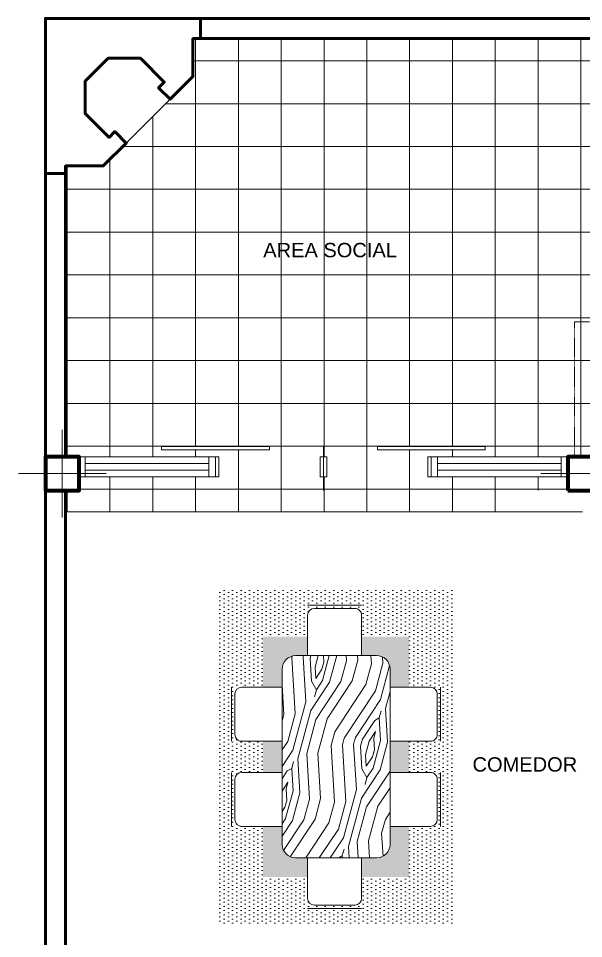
# Model space of a CAD drawing. Extents: x -454308 to 890911, y -14103 to 1343694.
# Drawn here: x 205857.3 to 205983, y 659037.1 to 659241.8 of the extents above; entities that cross this region are included whole.
import ezdxf

# ---------------------------------------------------------------- set-up
doc = ezdxf.new("R2010")
doc.units = 0
doc.header["$MEASUREMENT"] = 0
doc.linetypes.add('HIDDEN2', pattern=[0.1875, 0.125, -0.0625])
for name, color, linetype, lineweight in [('columnas', 1, 'Continuous', 70), ('EJES', 8, 'Continuous', 5), ('Mobiliario', 7, 'Continuous', 9), ('paredes', 20, 'Continuous', 50), ('PROYECCION', 21, 'Continuous', 9), ('PUERTAS', 7, 'Continuous', 20), ('TEXTO', 7, 'Continuous', 15), ('textura', 250, 'Continuous', 13), ('VENTANAS', 7, 'Continuous', 20)]:
    doc.layers.add(name, color=color, linetype=linetype, lineweight=lineweight)
doc.styles.add('espacios', font='arial.ttf', dxfattribs={"height": 0.1})

# ---------------------------------------------------------------- blocks, each defined once
blk = doc.blocks.new('Plt-Mesa06p-0')
at = {"layer": 'Mobiliario'}
h = blk.add_hatch(dxfattribs=at)
h.set_pattern_fill('DOTS,_O', color=9, scale=0.5)
h.set_pattern_definition([(0, (-40.12359510153889, -20.65389474040951), (0.015625, 0.03125), [0, -0.03125])])
h.paths.add_polyline_path([(1.221531492964452, 0.8688786963763171), (-1.250000085881346, 0.86887869637631), (-1.250000085881332, -0.9026528824694644), (1.221531492964431, -0.9026528824694751)])
h.paths.add_polyline_path([(0.8771839745169174, 0.5245311779287789), (0.8771839745169174, 0.1940551193113684), (1.035765703541557, 0.1940551193113684, -0.4142135623730743), (1.085765703541554, 0.1440551193113713), (1.085765703541554, -0.155944880688633, -0.4142135623730752), (1.035765703541557, -0.2059448806886301), (0.8771839745169174, -0.2059448806886266), (0.8771839745169032, -0.5583053640219333), (0.501593490058454, -0.5583053640219333), (0.5015934900584469, -0.71688709304658, -0.4142135623730522), (0.4515934900584497, -0.7668870930465737), (0.1515934900584455, -0.7668870930465737, -0.4142135623731168), (0.1015934900584412, -0.7168870930465765), (0.1015934900584483, -0.5583053640219333), (-0.1300620829753356, -0.5583053640219298), (-0.1300620829753356, -0.7168870930465765, -0.414213562373096), (-0.1800620829753328, -0.7668870930465772), (-0.4800620829753299, -0.7668870930465737, -0.4142135623731147), (-0.5300620829753342, -0.7168870930465765), (-0.5300620829753342, -0.5583053640219333), (-0.9056525674337976, -0.5583053640219298), (-0.9056525674338047, -0.2059448806886337), (-1.064234296458444, -0.2059448806886301, -0.4142135623730743), (-1.114234296458442, -0.155944880688633), (-1.114234296458442, 0.1440551193113713, -0.4142135623730731), (-1.064234296458444, 0.1940551193113684), (-0.9056525674338047, 0.194055119311372), (-0.9056525674338118, 0.5245311779287825), (-0.5300620829753413, 0.5245311779287825), (-0.5300620829753413, 0.6831129069534292, -0.4142135623730522), (-0.4800620829753441, 0.7331129069534228), (-0.1800620829753399, 0.7331129069534228, -0.4142135623730951), (-0.1300620829753427, 0.6831129069534221), (-0.1300620829753356, 0.5245311779287789), (0.1015934900584341, 0.5245311779287789), (0.1015934900584341, 0.6831129069534292, -0.4142135623730543), (0.1515934900584313, 0.7331129069534228), (0.4515934900584426, 0.7331129069534228, -0.4142135623730939), (0.5015934900584398, 0.6831129069534221), (0.5015934900584469, 0.5245311779287753)], flags=16)
h.paths.add_polyline_path([(0.7357657035415599, 0.2831129069534235), (0.7357657035415528, -0.3168870930465779, -0.4142135623730847), (0.6357657035415585, -0.4168870930465758), (-0.6642342964584529, -0.4168870930465758, -0.4142135623730743), (-0.7642342964584472, -0.3168870930465744), (-0.7642342964584472, 0.2831129069534235, -0.4142135623730743), (-0.6642342964584529, 0.3831129069534249), (0.6357657035415585, 0.3831129069534249, -0.414213562373096)], flags=0)
h = blk.add_hatch(dxfattribs=at)
h.set_pattern_fill('DOTS,_O', color=9, scale=0.33)
h.set_pattern_definition([(0, (-40.12359510153889, -20.65389474040951), (0.0103125, 0.020625), [0, -0.020625])])
h.paths.add_polyline_path([(0.1015934900584341, 0.5245311779287825), (-0.1300620829753356, 0.5245311779287825), (-0.1300620829753427, 0.3831129069534214), (0.1015934900584412, 0.3831129069534214)])
h.paths.add_polyline_path([(-0.5300620829753413, 0.3831129069534249), (-0.5300620829753413, 0.5245311779287825), (-0.9056525674338118, 0.524531177928786), (-0.9056525674337976, 0.194055119311372), (-0.7642342964584401, 0.1940551193113684), (-0.7642342964584472, 0.2831129069534164, -0.4142135623731158), (-0.6642342964584458, 0.3831129069534249)])
h.paths.add_polyline_path([(-0.7642342964584472, -0.3168870930466419), (-0.7642342964584472, -0.2059448806886266), (-0.9056525674338047, -0.2059448806886266), (-0.9056525674337905, -0.5583053640219333), (-0.5300620829753342, -0.5583053640219333), (-0.5300620829753342, -0.4168870930465758), (-0.6642342964584529, -0.4168870930465758, -0.4142135623728765)])
h.paths.add_polyline_path([(0.1015934900584412, -0.5583053640219333), (0.1015934900584412, -0.4168870930465758), (-0.1300620829753356, -0.4168870930465758), (-0.1300620829753285, -0.5583053640219333)])
h.paths.add_polyline_path([(0.8771839745169174, -0.2059448806886266), (0.7357657035415528, -0.2059448806886301), (0.7357657035415528, -0.3168870930465779, -0.4142135623730847), (0.6357657035415585, -0.4168870930465758), (0.5015934900584469, -0.4168870930465758), (0.501593490058454, -0.5583053640219333), (0.8771839745169032, -0.5583053640219333)])
h.paths.add_polyline_path([(0.7357657035415599, 0.2831129069534306), (0.7357657035415599, 0.1940551193113684), (0.8771839745169174, 0.1940551193113684), (0.8771839745169174, 0.5245311779287789), (0.5015934900584469, 0.5245311779287825), (0.5015934900584398, 0.3831129069534214), (0.6357657035415585, 0.3831129069534249, -0.4142135623730752)])
h = blk.add_hatch(dxfattribs=at)
h.set_pattern_fill('WOODFACE,_O', color=8, scale=0.75, angle=120)
h.set_pattern_definition([(120, (-40.2310710541808, -20.54274092984184), (-1.024519052838329, 0.2745190528383292), [0.0375, -0.7124999999999998]), (210, (-40.60840272267422, -20.41418330870651), (-0.2745190528383292, -1.024519052838329), [0.07500000000000001, -0.675]), (165, (-40.46845081739039, -20.50658711927418), (-0.649519052850686, -0.3750000000071341), [0.053025, -0.159075, 0.053025, -0.10605, 0.37125, -0.3182351717249999]), (165, (-40.17984510153889, -20.55646688248376), (-0.649519052850686, -0.3750000000071341), [0.05303250000000001, -0.106065, 0.05303250000000001, -0.8485301715]), (165, (-40.37604700682272, -20.36663521399035), (-0.649519052850686, -0.3750000000071341), [0.05303250000000001, -1.0076276715]), (165, (-40.38107105418081, -20.28293330870651), (-0.649519052850686, -0.3750000000071341), [0.05303250000000001, -1.0076276715]), (165, (-40.38977295946464, -20.41786116663226), (-0.649519052850686, -0.3750000000071341), [0.05303250000000001, -1.0076276715]), (165, (-40.40349891210656, -20.46908711927418), (-0.649519052850686, -0.3750000000071341), [0.106065, -0.9545951715]), (165, (-40.9843882017353, -20.5879573560646), (-0.649519052850686, -0.3750000000071341), [0.106065, -0.9545951715]), (165, (-40.39847486474847, -20.55278902455801), (-0.649519052850686, -0.3750000000071341), [0.21213, -0.8485301715]), (165, (-40.41220081739039, -20.60401497719993), (-0.649519052850686, -0.3750000000071341), [0.21213, -0.8485301715]), (165, (-40.85080653324189, -20.29432759285501), (-0.649519052850686, -0.3750000000071341), [0.21213, -0.8485301715]), (165, (-40.45840272267422, -20.67399092984184), (-0.649519052850686, -0.3750000000071341), [0.159099, -0.9015611715]), (165, (-40.48083058059997, -20.86014474040951), (-0.649519052850686, -0.3750000000071341), [0.159099, -0.9015611715]), (165, (-40.45337867531614, -20.75769283512568), (-0.649519052850686, -0.3750000000071341), [0.159099, -0.9015611715]), (165, (-40.89198439116763, -20.44800545078076), (-0.649519052850686, -0.3750000000071341), [0.26516505, -0.7954951215]), (165, (-40.88696034380956, -20.53170735606459), (-0.649519052850686, -0.3750000000071341), [0.26516505, -0.7954951215]), (165, (-40.76208058059997, -20.37300545078076), (-0.649519052850686, -0.3750000000071341), [0.3712310595, -0.6894291112500001]), (146.5650512, (-40.33352295946464, -20.51528902455801), (-0.3750000002598846, 0.6495190526883657), [0.0838525425, -1.593198435]), (146.5650512, (-40.60337867531614, -20.49788521399034), (-0.3750000002598846, 0.6495190526883657), [0.0838525425, -1.593198435]), (146.5650512, (-40.51967677003231, -20.49286116663226), (-0.3750000002598846, 0.6495190526883657), [0.0838525425, -1.593198435]), (146.5650512, (-40.24982105418081, -20.51026497719993), (-0.3750000002598846, 0.6495190526883657), [0.1677051, -1.50934588275]), (146.5650512, (-40.61710462795806, -20.54911116663226), (-0.3750000002598846, 0.6495190526883657), [0.251557647, -1.42549333575]), (146.5650512, (-40.61208058059997, -20.63281307191609), (-0.3750000002598846, 0.6495190526883657), [0.33541019625, -1.3416407865]), (146.5650512, (-40.60705653324189, -20.71651497719993), (-0.3750000002598846, 0.6495190526883657), [0.33541019625, -1.3416407865]), (146.5650512, (-40.74566224909339, -20.92644283512568), (-0.3750000002598846, 0.6495190526883657), [0.33541019625, -1.3416407865]), (146.5650512, (-40.68071034380955, -20.88894283512568), (-0.3750000002598846, 0.6495190526883657), [0.41926275, -1.25778823275]), (146.5650512, (-40.63450843852572, -20.81896688248376), (-0.3750000002598846, 0.6495190526883657), [0.41926275, -1.25778823275]), (183.43494882, (-40.50595081739039, -20.44163521399035), (-0.6495190528575144, -0.3749999999669104), [0.08385254249999999, -1.593198435]), (183.43494882, (-40.38474891210655, -20.5015630719161), (-0.6495190528575144, -0.3749999999669104), [0.08385254249999999, -1.593198435]), (183.43494882, (-40.2310710541808, -20.54274092984184), (-0.6495190528575144, -0.3749999999669104), [0.1677050999999999, -1.50934588275]), (183.43494882, (-40.44099891210656, -20.40413521399034), (-0.6495190528575144, -0.3749999999669104), [0.1677050999999999, -1.50934588275]), (183.43494882, (-40.16109510153889, -20.58894283512567), (-0.6495190528575144, -0.3749999999669104), [0.2515576469999999, -1.42549333575]), (183.43494882, (-40.12359510153889, -20.65389474040951), (-0.6495190528575144, -0.3749999999669104), [0.33541019625, -1.3416407865]), (183.43494882, (-40.4935710541808, -20.08807759285501), (-0.6495190528575144, -0.3749999999669104), [0.33541019625, -1.3416407865]), (183.43494882, (-40.42727295946464, -20.35290926134843), (-0.6495190528575144, -0.3749999999669104), [0.33541019625, -1.3416407865]), (183.43494882, (-40.43732105418081, -20.18550545078076), (-0.6495190528575144, -0.3749999999669104), [0.41926275, -1.25778823275]), (183.43494882, (-40.43229700682272, -20.26920735606459), (-0.6495190528575144, -0.3749999999669104), [0.41926275, -1.25778823275])])
h.paths.add_polyline_path([(0.6357657035415585, -0.4168870930465758, 0.4142135623730847), (0.7357657035415528, -0.3168870930465779), (0.7357657035415599, 0.2831129069534235, 0.414213562373096), (0.6357657035415585, 0.3831129069534249), (-0.6642342964584529, 0.3831129069534249, 0.4142135623730743), (-0.7642342964584472, 0.2831129069534235), (-0.7642342964584472, -0.3168870930465744, 0.4142135623730743), (-0.6642342964584529, -0.4168870930465758)])
for p, q in [((-0.5300620829753413, 0.7581129069534249), (-0.1300620829753427, 0.7581129069534249)), ((0.5015934900584398, 0.7581129069534249), (0.1015934900584341, 0.7581129069534249)), ((-0.5300620829753413, 0.6831129069534256), (-0.5300620829753413, 0.3831129069534249)), ((-0.4800620829753441, 0.7331129069534228), (-0.1800620829753399, 0.7331129069534228)), ((-0.1300620829753427, 0.6831129069534256), (-0.1300620829753427, 0.3831129069534249)), ((0.1015934900584341, 0.6831129069534256), (0.1015934900584412, 0.3831129069534249)), ((0.4515934900584426, 0.7331129069534228), (0.1515934900584384, 0.7331129069534228)), ((0.5015934900584398, 0.6831129069534256), (0.5015934900584398, 0.3831129069534249)), ((-1.139234296458447, 0.1940551193113684), (-1.139234296458447, -0.2059448806886301)), ((-1.114234296458442, 0.1440551193113713), (-1.114234296458442, -0.155944880688633)), ((-1.064234296458444, 0.1940551193113684), (-0.7642342964584401, 0.1940551193113684)), ((1.035765703541557, 0.1940551193113684), (0.7357657035415528, 0.1940551193113684)), ((1.085765703541554, 0.1440551193113713), (1.085765703541554, -0.155944880688633)), ((1.110765703541553, 0.1940551193113684), (1.110765703541553, -0.2059448806886301)), ((-1.064234296458444, -0.2059448806886301), (-0.7642342964584472, -0.2059448806886301)), ((1.035765703541557, -0.2059448806886301), (0.7357657035415599, -0.2059448806886301)), ((-0.5300620829753342, -0.7168870930465729), (-0.5300620829753342, -0.4168870930465758)), ((-0.1300620829753356, -0.7168870930465729), (-0.1300620829753356, -0.4168870930465758)), ((0.1015934900584412, -0.7168870930465729), (0.1015934900584483, -0.4168870930465758)), ((0.5015934900584469, -0.7168870930465729), (0.5015934900584469, -0.4168870930465758)), ((-0.5300620829753342, -0.7918870930465758), (-0.1300620829753356, -0.7918870930465758)), ((-0.4800620829753299, -0.7668870930465737), (-0.1800620829753328, -0.7668870930465772)), ((0.5015934900584469, -0.7918870930465758), (0.1015934900584412, -0.7918870930465758)), ((0.4515934900584497, -0.7668870930465737), (0.1515934900584455, -0.7668870930465737))]:
    blk.add_line(p, q, dxfattribs=at)
blk.add_lwpolyline([(-0.6642342964584458, 0.3831129069534249), (0.6357657035415585, 0.3831129069534249, -0.4142135623730961), (0.7357657035415599, 0.2831129069534235), (0.7357657035415528, -0.3168870930465744, -0.414213562373095), (0.6357657035415585, -0.4168870930465758), (-0.6642342964584458, -0.4168870930465758, -0.414213562373095), (-0.7642342964584472, -0.3168870930465744), (-0.7642342964584472, 0.2831129069534235, -0.414213562373095)], format="xyb", close=True, dxfattribs=at)
for centre, start, end in [((-0.4800620829753441, 0.6831129069534256), 90, 179.9999999999998), ((-0.1800620829753399, 0.6831129069534256), 0, 90), ((0.1515934900584384, 0.6831129069534256), 90, 180.0000000000002), ((0.4515934900584426, 0.6831129069534256), 2.035554996136651e-13, 90), ((-1.064234296458444, 0.1440551193113713), 90, 179.9999999999998), ((1.035765703541557, 0.1440551193113713), 0, 90), ((-1.064234296458444, -0.155944880688633), 180, 270), ((1.035765703541557, -0.155944880688633), 270, 2.035554996136651e-13), ((-0.4800620829753299, -0.7168870930465729), 180.0000000000002, 270), ((-0.1800620829753328, -0.7168870930465729), 270, 2.035554996136651e-13), ((0.1515934900584455, -0.7168870930465729), 179.9999999999998, 270), ((0.4515934900584497, -0.7168870930465729), 270, 359.9999999999998)]:
    blk.add_arc(centre, 0.05, start, end, dxfattribs=at)
blk = doc.blocks.new('Plt-Pta-Cor-080x15')
at = {"layer": 'PUERTAS'}
for p, q in [((0.02500000000000036, 8.881784197001252e-16), (0, 0)), ((0.02500000000000036, 8.881784197001252e-16), (0.02500000000000036, -0.1499999999999995)), ((0.7750000000000004, 8.881784197001252e-16), (0.7750000000000004, -0.1499999999999995)), ((0.8000000000000007, 8.881784197001252e-16), (0.7750000000000004, 8.881784197001252e-16)), ((0.02500000000000036, -0.1499999999999986), (0, -0.1499999999999995)), ((0.8000000000000007, -0.1499999999999995), (0.7750000000000004, -0.1499999999999995))]:
    blk.add_line(p, q, dxfattribs=at)
blk.add_lwpolyline([(0.4000000000000004, 0.05000000000000071), (0.4000000000000004, 0.07500000000000107), (-0.4000000000000004, 0.07500000000000107), (-0.4000000000000004, 0.05000000000000071)], close=True, dxfattribs=at)

msp = doc.modelspace()

# ---------------------------------------------------------------- hatches: boundary and pattern name
at = {"layer": 'textura', "linetype": 'Continuous'}
h = msp.add_hatch(dxfattribs=at)
h.set_pattern_fill('NET', color=256, scale=2.999999999534339, angle=180, style=0)
h.set_pattern_definition([(180, (206172.9111348572, 658641.8171408932), (-1.166437551834759e-15, -9.524999998521526), []), (270, (206172.9111348572, 658641.8171408932), (9.524999998521526, -1.749656327752139e-15), [])])
h.paths.add_polyline_path([(206014.761272836, 659174.3171408112), (205981.0112728416, 659174.3171408112), (205981.0112728416, 659171.3171408075), (206014.761272836, 659171.3171408075)], flags=17)
h.paths.add_polyline_path([(205913.13627285, 659146.567140815), (205913.13627285, 659145.817140815), (205889.1362728556, 659145.817140815), (205889.1362728556, 659146.567140815)], flags=16)
h.paths.add_polyline_path([(205961.1362728453, 659146.567140815), (205961.1362728453, 659145.817140815), (205937.1362728472, 659145.817140815), (205937.1362728472, 659146.567140815)], flags=16)
h.paths.add_polyline_path([(205948.3862728453, 659139.817140815), (205925.886272849, 659139.817140815), (205925.886272849, 659144.317140815), (205948.3862728453, 659144.317140815)])
h.paths.add_polyline_path([(205979.5112728397, 659136.817140815), (205870.7612728574, 659136.817140815), (205870.7612728574, 659139.817140815), (205979.5112728397, 659139.817140815)])
h.paths.add_polyline_path([(205969.5307284738, 659132.0122705597), (205867.7612728584, 659132.0122705597), (205867.7612728584, 659136.817140815), (205969.5307284738, 659136.817140815)])
h.paths.add_polyline_path([(205924.3862728481, 659139.817140815), (205901.8862728518, 659139.817140815), (205901.8862728518, 659144.317140815), (205924.3862728481, 659144.317140815)])
h.paths.add_polyline_path([(205996.7612728397, 659195.3171408075), (206014.761272836, 659213.3171408038), (206014.761272836, 659214.0671408038), (206019.261272836, 659214.0671408038), (206019.261272836, 659207.3171408038), (206020.7612728341, 659207.3171408038), (206020.7612728341, 659225.3171408001), (206021.5112728341, 659225.3171408001), (206021.5112728341, 659207.3171408038), (206098.7612728211, 659207.3171408038), (206098.7612728211, 659237.3171408001), (206019.261272836, 659237.3171408001), (206019.261272836, 659236.5671408001), (206014.761272836, 659236.5671408001), (206014.761272836, 659237.3171408001), (205896.0891949157, 659237.3171408001), (205896.0891949157, 659228.9171408016), (205876.1612728578, 659208.9892187427), (205867.7612728584, 659208.9892187427), (205867.7612728584, 659171.3171408075), (205981.0112728416, 659171.3171408075), (205981.0112728416, 659174.3171408112), (205996.7612728397, 659174.3171408112)])
h.paths.add_polyline_path([(205996.7612728397, 659144.317140815), (205996.7612728397, 659171.3171408075), (205867.7612728584, 659171.3171408075), (205867.7612728584, 659144.317140815)])

# ---------------------------------------------------------------- linework, layer by layer
at = {"layer": 'columnas'}
for points in [[(205863.2612728584, 659136.817140815), (205870.7612728574, 659136.817140815), (205870.7612728574, 659144.317140815), (205863.2612728584, 659144.317140815), (205863.2612728584, 659136.817140815)], [(205979.5112728397, 659136.817140815), (205987.0112728388, 659136.817140815), (205987.0112728388, 659144.317140815), (205979.5112728397, 659144.317140815), (205979.5112728397, 659136.817140815)]]:
    msp.add_lwpolyline(points, dxfattribs=at)
at = {"layer": 'EJES'}
for points in [[(205867.0112728574, 659130.817140815), (205867.0112728574, 659150.317140815)], [(205857.2612728602, 659140.567140815), (205876.7612728584, 659140.567140815)], [(205973.5112728425, 659140.567140815), (205993.0112728397, 659140.567140815)]]:
    msp.add_lwpolyline(points, dxfattribs=at)
at = {"layer": 'Mobiliario', "linetype": 'Continuous'}
msp.add_line((205881.2524416815, 659214.0803875673), (205890.9980260921, 659223.825971977), dxfattribs=at)
at = {"layer": 'paredes'}
for p, q in [((206103.2612728211, 659241.8171408001), (205863.2612728584, 659241.8171408001)), ((205863.2612728584, 659241.8171408001), (205863.2612728584, 658641.8171408932)), ((206098.7612728211, 659237.3171408001), (205896.0891949157, 659237.3171408001)), ((205867.7612728584, 659208.9892187427), (205867.7612728584, 659144.317140815)), ((205867.7612728584, 659136.817140815), (205867.7612728584, 659024.3171408336))]:
    msp.add_line(p, q, dxfattribs=at)
at = {"layer": 'paredes', "linetype": 'Continuous'}
msp.add_lwpolyline([(205863.2612728584, 659207.3171408038), (205863.2612728584, 659241.8171408001), (205897.7612728537, 659241.8171408001), (205897.7612728537, 659237.3171408001), (205896.0891949157, 659237.3171408001), (205896.0891949157, 659228.9171408016), (205890.9980260921, 659223.825971977), (205888.4524416798, 659226.3715563874), (205889.7252338859, 659227.6443485963), (205884.4219330274, 659232.9476494539), (205877.2219330291, 659232.9476494539), (205872.1307642055, 659227.8564806293), (205872.1307642055, 659220.65648063), (205877.4340650639, 659215.3531797725), (205878.7068572692, 659216.6259719777), (205881.2524416815, 659214.0803875673), (205876.1612728578, 659208.9892187427), (205867.7612728584, 659208.9892187427), (205867.7612728584, 659207.3171408038)], close=True, dxfattribs=at)
at = {"layer": 'PROYECCION', "linetype": 'HIDDEN2'}
msp.add_lwpolyline([(205981.0112728416, 659144.317140815), (205981.0112728416, 659174.3171408112), (206014.761272836, 659174.3171408112)], dxfattribs=at)
at = {"layer": 'PUERTAS', "color": 0}
msp.add_line((205925.1362728481, 659136.817140815), (205925.1362728481, 659146.567140815), dxfattribs=at)
at = {"layer": 'textura'}
msp.add_line((205982.8112728395, 659132.0122705597), (205868.0612728582, 659132.0122705597), dxfattribs=at)
at = {"layer": 'VENTANAS'}
for points in [[(205870.7612728574, 659139.817140815), (205901.1362728546, 659139.817140815), (205901.1362728546, 659144.317140815), (205870.7612728574, 659144.317140815)], [(205872.1559292111, 659139.817140815), (205872.1559292111, 659144.317140815)], [(205899.6362728528, 659139.817140815), (205899.6362728528, 659144.317140815)], [(205979.5112728397, 659139.817140815), (205949.1362728463, 659139.817140815), (205949.1362728463, 659144.317140815), (205979.5112728397, 659144.317140815)], [(205950.5309291999, 659139.817140815), (205950.5309291999, 659144.317140815)], [(205978.0112728425, 659139.817140815), (205978.0112728425, 659144.317140815)], [(205872.1559292111, 659142.817140815), (205899.6362728528, 659142.817140815)], [(205950.5309291999, 659142.817140815), (205978.0112728425, 659142.817140815)], [(205872.1559292111, 659141.317140815), (205899.6362728528, 659141.317140815)], [(205950.5309291999, 659141.317140815), (205978.0112728425, 659141.317140815)]]:
    msp.add_lwpolyline(points, dxfattribs=at)

# ---------------------------------------------------------------- block references
at = {"color": 0, "yscale": 29.99999999534339, "zscale": 29.99999999534339}
for p, xscale in [((205901.1362728546, 659144.317140815), 29.99999999534339), ((205949.1362728463, 659144.317140815), -29.99999999534339)]:
    msp.add_blockref('Plt-Pta-Cor-080x15', p, dxfattribs=dict(at, xscale=xscale))
at = {"linetype": 'Continuous', "xscale": 29.99999999534339, "yscale": 29.99999999534339, "zscale": 29.99999999534339, "rotation": 90}
msp.add_blockref('Plt-Mesa06p-0', (205927.4514746103, 659077.9768460068), dxfattribs=at)

# ---------------------------------------------------------------- texts
at = {"layer": 'TEXTO', "ltscale": 3, "style": 'espacios'}
for s, p in [('AREA SOCIAL', (205911.7493247981, 659188.6795621972)), ('COMEDOR', (205958.3204404484, 659074.2595613013))]:
    msp.add_text(s, height=3.193518050171553, dxfattribs=at).set_placement(p)

doc.saveas('drawing.dxf')
